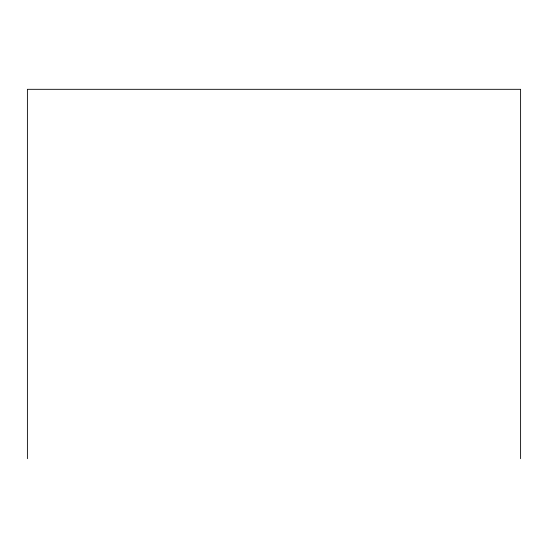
<?xml version="1.0" encoding="UTF-8"?>
<svg xmlns="http://www.w3.org/2000/svg" width="548" height="548" viewBox="0 0 548 548"><rect width="100%" height="100%" fill="white"/><g stroke="black" fill="none" stroke-linecap="round" stroke-linejoin="round"><path stroke-width="0.82" d="M520.6 458.683L520.6 89.317L27.4 89.317L27.4 458.683"/></g></svg>
